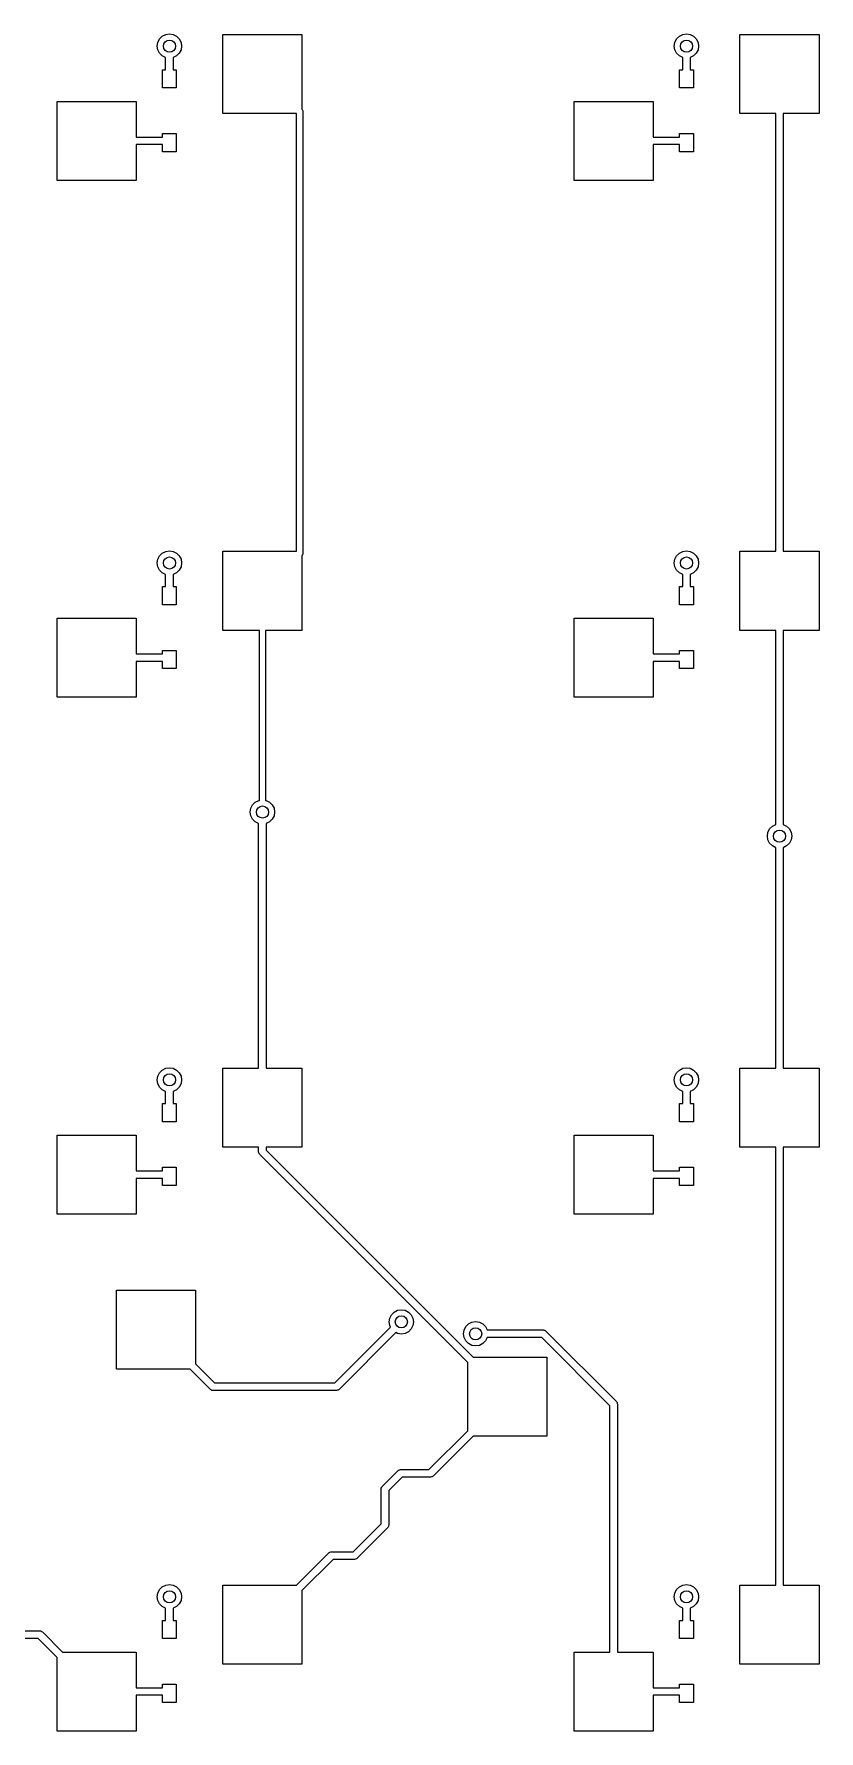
# Model space of a CAD drawing. Extents: x 3.08 to 10.86, y -3.21 to -0.59.
# Drawn here: x 7.326 to 8.343, y -3.214 to -1.016 of the extents above; entities that cross this region are included whole.
import ezdxf

# ---------------------------------------------------------------- set-up
doc = ezdxf.new("R2010")
doc.units = 0
doc.header["$MEASUREMENT"] = 0
doc.layers.add('BLACK', color=7, linetype='CONTINUOUS')

msp = doc.modelspace()

# ---------------------------------------------------------------- linework, layer by layer
at = {"layer": 'BLACK', "linetype": 'CONTINUOUS'}
for p, q in [((7.48589, -1.03182), (7.48666, -1.02696)), ((7.48666, -1.03669), (7.48589, -1.03182)), ((7.48666, -1.02696), (7.4889, -1.02257)), ((7.4889, -1.02257), (7.49238, -1.01908)), ((7.49238, -1.01908), (7.49677, -1.01685)), ((7.49677, -1.01685), (7.50164, -1.01608)), ((7.50164, -1.01608), (7.5065, -1.01685)), ((7.5065, -1.01685), (7.51089, -1.01908)), ((7.51089, -1.01908), (7.51438, -1.02257)), ((7.51438, -1.02257), (7.51661, -1.02696)), ((7.51661, -1.02696), (7.51738, -1.03182)), ((7.51738, -1.03182), (7.51661, -1.03669)), ((7.57086, -1.11909), (7.57086, -1.01673)), ((7.57086, -1.01673), (7.67322, -1.01673)), ((7.67322, -1.01673), (7.67322, -1.11365)), ((8.15518, -1.03182), (8.15595, -1.02696)), ((8.15595, -1.03669), (8.15518, -1.03182)), ((8.15595, -1.02696), (8.15819, -1.02257)), ((8.15819, -1.02257), (8.16167, -1.01908)), ((8.16167, -1.01908), (8.16606, -1.01685)), ((8.16606, -1.01685), (8.17093, -1.01608)), ((8.17093, -1.01608), (8.17579, -1.01685)), ((8.17579, -1.01685), (8.18018, -1.01908)), ((8.18018, -1.01908), (8.18367, -1.02257)), ((8.18367, -1.02257), (8.18591, -1.02696)), ((8.18591, -1.02696), (8.18668, -1.03182)), ((8.18668, -1.03182), (8.18591, -1.03669)), ((8.24015, -1.11909), (8.24015, -1.01673)), ((8.24015, -1.01673), (8.34252, -1.01673)), ((8.34252, -1.01673), (8.34252, -1.11909)), ((7.4889, -1.04108), (7.48666, -1.03669)), ((7.49238, -1.04456), (7.4889, -1.04108)), ((7.49672, -1.04677), (7.49238, -1.04456)), ((7.49672, -1.06234), (7.49672, -1.04677)), ((7.51089, -1.04456), (7.50656, -1.04677)), ((7.50656, -1.04677), (7.50656, -1.06234)), ((7.51438, -1.04108), (7.51089, -1.04456)), ((7.51661, -1.03669), (7.51438, -1.04108)), ((8.15819, -1.04108), (8.15595, -1.03669)), ((8.16167, -1.04456), (8.15819, -1.04108)), ((8.16601, -1.04677), (8.16167, -1.04456)), ((8.16601, -1.06234), (8.16601, -1.04677)), ((8.18018, -1.04456), (8.17585, -1.04677)), ((8.17585, -1.04677), (8.17585, -1.06234)), ((8.18367, -1.04108), (8.18018, -1.04456)), ((8.18591, -1.03669), (8.18367, -1.04108)), ((7.49278, -1.08596), (7.49278, -1.06234)), ((7.49278, -1.06234), (7.49672, -1.06234)), ((7.50656, -1.06234), (7.5105, -1.06234)), ((7.5105, -1.06234), (7.5105, -1.08596)), ((8.16207, -1.08596), (8.16207, -1.06234)), ((8.16207, -1.06234), (8.16601, -1.06234)), ((8.17585, -1.06234), (8.17979, -1.06234)), ((8.17979, -1.06234), (8.17979, -1.08596)), ((7.5105, -1.08596), (7.49278, -1.08596)), ((8.17979, -1.08596), (8.16207, -1.08596)), ((7.3563, -1.20571), (7.3563, -1.10335)), ((7.3563, -1.10335), (7.45866, -1.10335)), ((7.45866, -1.10335), (7.45866, -1.14961)), ((7.66632, -1.11909), (7.57086, -1.11909)), ((7.66632, -1.68602), (7.66632, -1.11909)), ((7.67322, -1.11365), (7.67344, -1.11381)), ((7.67344, -1.11381), (7.67372, -1.11469)), ((7.67372, -1.11469), (7.67414, -1.11551)), ((7.67414, -1.11551), (7.67409, -1.11582)), ((7.67409, -1.11582), (7.67419, -1.11612)), ((7.67419, -1.11612), (7.67419, -1.68899)), ((8.02559, -1.20571), (8.02559, -1.10335)), ((8.02559, -1.10335), (8.12795, -1.10335)), ((8.12795, -1.10335), (8.12795, -1.14961)), ((8.28641, -1.11909), (8.24015, -1.11909)), ((8.28641, -1.68602), (8.28641, -1.11909)), ((8.34252, -1.11909), (8.29626, -1.11909)), ((8.29626, -1.11909), (8.29626, -1.68602)), ((7.45866, -1.14961), (7.49278, -1.14961)), ((7.49278, -1.15945), (7.45866, -1.15945)), ((7.45866, -1.15945), (7.45866, -1.20571)), ((7.49278, -1.14961), (7.49278, -1.14501)), ((7.49278, -1.14501), (7.5105, -1.14501)), ((7.49278, -1.16863), (7.49278, -1.15945)), ((7.5105, -1.14501), (7.5105, -1.16863)), ((8.12795, -1.14961), (8.16207, -1.14961)), ((8.16207, -1.15945), (8.12795, -1.15945)), ((8.12795, -1.15945), (8.12795, -1.20571)), ((8.16207, -1.14961), (8.16207, -1.14501)), ((8.16207, -1.14501), (8.17979, -1.14501)), ((8.16207, -1.16863), (8.16207, -1.15945)), ((8.17979, -1.14501), (8.17979, -1.16863)), ((7.5105, -1.16863), (7.49278, -1.16863)), ((8.17979, -1.16863), (8.16207, -1.16863)), ((7.45866, -1.20571), (7.3563, -1.20571)), ((8.12795, -1.20571), (8.02559, -1.20571)), ((7.48666, -1.69625), (7.4889, -1.69186)), ((7.4889, -1.69186), (7.49238, -1.68837)), ((7.49238, -1.68837), (7.49677, -1.68614)), ((7.49677, -1.68614), (7.50164, -1.68537)), ((7.50164, -1.68537), (7.5065, -1.68614)), ((7.5065, -1.68614), (7.51089, -1.68837)), ((7.51089, -1.68837), (7.51438, -1.69186)), ((7.51438, -1.69186), (7.51661, -1.69625)), ((7.57086, -1.78839), (7.57086, -1.68602)), ((7.57086, -1.68602), (7.66632, -1.68602)), ((7.67344, -1.69131), (7.67322, -1.69146)), ((7.67322, -1.69146), (7.67322, -1.78839)), ((7.67372, -1.69043), (7.67344, -1.69131)), ((7.67414, -1.68961), (7.67372, -1.69043)), ((7.67419, -1.68899), (7.67409, -1.6893)), ((7.67409, -1.6893), (7.67414, -1.68961)), ((8.15595, -1.69625), (8.15819, -1.69186)), ((8.15819, -1.69186), (8.16167, -1.68837)), ((8.16167, -1.68837), (8.16606, -1.68614)), ((8.16606, -1.68614), (8.17093, -1.68537)), ((8.17093, -1.68537), (8.17579, -1.68614)), ((8.17579, -1.68614), (8.18018, -1.68837)), ((8.18018, -1.68837), (8.18367, -1.69186)), ((8.18367, -1.69186), (8.18591, -1.69625)), ((8.24015, -1.78839), (8.24015, -1.68602)), ((8.24015, -1.68602), (8.28641, -1.68602)), ((8.29626, -1.68602), (8.34252, -1.68602)), ((8.34252, -1.68602), (8.34252, -1.78839)), ((7.48589, -1.70111), (7.48666, -1.69625)), ((7.48666, -1.70598), (7.48589, -1.70111)), ((7.4889, -1.71037), (7.48666, -1.70598)), ((7.49238, -1.71386), (7.4889, -1.71037)), ((7.49672, -1.71606), (7.49238, -1.71386)), ((7.51089, -1.71386), (7.50656, -1.71606)), ((7.51438, -1.71037), (7.51089, -1.71386)), ((7.51661, -1.70598), (7.51438, -1.71037)), ((7.51661, -1.69625), (7.51738, -1.70111)), ((7.51738, -1.70111), (7.51661, -1.70598)), ((8.15518, -1.70111), (8.15595, -1.69625)), ((8.15595, -1.70598), (8.15518, -1.70111)), ((8.15819, -1.71037), (8.15595, -1.70598)), ((8.16167, -1.71386), (8.15819, -1.71037)), ((8.16601, -1.71606), (8.16167, -1.71386)), ((8.18018, -1.71386), (8.17585, -1.71606)), ((8.18367, -1.71037), (8.18018, -1.71386)), ((8.18591, -1.70598), (8.18367, -1.71037)), ((8.18591, -1.69625), (8.18668, -1.70111)), ((8.18668, -1.70111), (8.18591, -1.70598)), ((7.49278, -1.75525), (7.49278, -1.73163)), ((7.49278, -1.73163), (7.49672, -1.73163)), ((7.49672, -1.73163), (7.49672, -1.71606)), ((7.50656, -1.71606), (7.50656, -1.73163)), ((7.50656, -1.73163), (7.5105, -1.73163)), ((7.5105, -1.73163), (7.5105, -1.75525)), ((8.16207, -1.75525), (8.16207, -1.73163)), ((8.16207, -1.73163), (8.16601, -1.73163)), ((8.16601, -1.73163), (8.16601, -1.71606)), ((8.17585, -1.71606), (8.17585, -1.73163)), ((8.17585, -1.73163), (8.17979, -1.73163)), ((8.17979, -1.73163), (8.17979, -1.75525)), ((7.5105, -1.75525), (7.49278, -1.75525)), ((8.17979, -1.75525), (8.16207, -1.75525)), ((7.3563, -1.875), (7.3563, -1.77264)), ((7.3563, -1.77264), (7.45866, -1.77264)), ((7.45866, -1.77264), (7.45866, -1.8189)), ((8.02559, -1.875), (8.02559, -1.77264)), ((8.02559, -1.77264), (8.12795, -1.77264)), ((8.12795, -1.77264), (8.12795, -1.8189)), ((7.61811, -1.78839), (7.57086, -1.78839)), ((7.61811, -2.0085), (7.61811, -1.78839)), ((7.67322, -1.78839), (7.62598, -1.78839)), ((7.62598, -1.78839), (7.62598, -2.0085)), ((8.28641, -1.78839), (8.24015, -1.78839)), ((8.28641, -2.03984), (8.28641, -1.78839)), ((8.34252, -1.78839), (8.29626, -1.78839)), ((8.29626, -1.78839), (8.29626, -2.03984)), ((7.45866, -1.8189), (7.49278, -1.8189)), ((7.49278, -1.8189), (7.49278, -1.8143)), ((7.49278, -1.8143), (7.5105, -1.8143)), ((7.5105, -1.8143), (7.5105, -1.83793)), ((8.12795, -1.8189), (8.16207, -1.8189)), ((8.16207, -1.8189), (8.16207, -1.8143)), ((8.16207, -1.8143), (8.17979, -1.8143)), ((8.17979, -1.8143), (8.17979, -1.83793)), ((7.49278, -1.82874), (7.45866, -1.82874)), ((7.45866, -1.82874), (7.45866, -1.875)), ((7.49278, -1.83793), (7.49278, -1.82874)), ((7.5105, -1.83793), (7.49278, -1.83793)), ((8.16207, -1.82874), (8.12795, -1.82874)), ((8.12795, -1.82874), (8.12795, -1.875)), ((8.16207, -1.83793), (8.16207, -1.82874)), ((8.17979, -1.83793), (8.16207, -1.83793)), ((7.45866, -1.875), (7.3563, -1.875)), ((8.12795, -1.875), (8.02559, -1.875)), ((7.6063, -2.02362), (7.60707, -2.01876)), ((7.60707, -2.01876), (7.60931, -2.01437)), ((7.60931, -2.01437), (7.61279, -2.01088)), ((7.61279, -2.01088), (7.61718, -2.00864)), ((7.61718, -2.00864), (7.61811, -2.0085)), ((7.62598, -2.0085), (7.62691, -2.00864)), ((7.62691, -2.00864), (7.6313, -2.01088)), ((7.6313, -2.01088), (7.63479, -2.01437)), ((7.63479, -2.01437), (7.63702, -2.01876)), ((7.63702, -2.01876), (7.6378, -2.02362)), ((7.60707, -2.02849), (7.6063, -2.02362)), ((7.60931, -2.03288), (7.60707, -2.02849)), ((7.61279, -2.03636), (7.60931, -2.03288)), ((7.61712, -2.03857), (7.61279, -2.03636)), ((7.61712, -2.35531), (7.61712, -2.03857)), ((7.6313, -2.03636), (7.62696, -2.03857)), ((7.62696, -2.03857), (7.62696, -2.35531)), ((7.63479, -2.03288), (7.6313, -2.03636)), ((7.63702, -2.02849), (7.63479, -2.03288)), ((7.6378, -2.02362), (7.63702, -2.02849)), ((8.27859, -2.04553), (8.28208, -2.04205)), ((8.28208, -2.04205), (8.28641, -2.03984)), ((8.29626, -2.03984), (8.30059, -2.04205)), ((8.30059, -2.04205), (8.30407, -2.04553)), ((8.27559, -2.05479), (8.27636, -2.04992)), ((8.27636, -2.05966), (8.27559, -2.05479)), ((8.27636, -2.04992), (8.27859, -2.04553)), ((8.27859, -2.06405), (8.27636, -2.05966)), ((8.28208, -2.06753), (8.27859, -2.06405)), ((8.30407, -2.06405), (8.30059, -2.06753)), ((8.30407, -2.04553), (8.30631, -2.04992)), ((8.30631, -2.05966), (8.30407, -2.06405)), ((8.30631, -2.04992), (8.30708, -2.05479)), ((8.30708, -2.05479), (8.30631, -2.05966)), ((8.28641, -2.06974), (8.28208, -2.06753)), ((8.28641, -2.35531), (8.28641, -2.06974)), ((8.30059, -2.06753), (8.29626, -2.06974)), ((8.29626, -2.06974), (8.29626, -2.35531)), ((7.48589, -2.37041), (7.48666, -2.36554)), ((7.48666, -2.37527), (7.48589, -2.37041)), ((7.48666, -2.36554), (7.4889, -2.36115)), ((7.4889, -2.36115), (7.49238, -2.35767)), ((7.49238, -2.35767), (7.49677, -2.35543)), ((7.49677, -2.35543), (7.50164, -2.35466)), ((7.50164, -2.35466), (7.5065, -2.35543)), ((7.5065, -2.35543), (7.51089, -2.35767)), ((7.51089, -2.35767), (7.51438, -2.36115)), ((7.51438, -2.36115), (7.51661, -2.36554)), ((7.51661, -2.36554), (7.51738, -2.37041)), ((7.51738, -2.37041), (7.51661, -2.37527)), ((7.57086, -2.45768), (7.57086, -2.35531)), ((7.57086, -2.35531), (7.61712, -2.35531)), ((7.62696, -2.35531), (7.67322, -2.35531)), ((7.67322, -2.35531), (7.67322, -2.45768)), ((8.15518, -2.37041), (8.15595, -2.36554)), ((8.15595, -2.37527), (8.15518, -2.37041)), ((8.15595, -2.36554), (8.15819, -2.36115)), ((8.15819, -2.36115), (8.16167, -2.35767)), ((8.16167, -2.35767), (8.16606, -2.35543)), ((8.16606, -2.35543), (8.17093, -2.35466)), ((8.17093, -2.35466), (8.17579, -2.35543)), ((8.17579, -2.35543), (8.18018, -2.35767)), ((8.18018, -2.35767), (8.18367, -2.36115)), ((8.18367, -2.36115), (8.18591, -2.36554)), ((8.18591, -2.36554), (8.18668, -2.37041)), ((8.18668, -2.37041), (8.18591, -2.37527)), ((8.24015, -2.45768), (8.24015, -2.35531)), ((8.24015, -2.35531), (8.28641, -2.35531)), ((8.29626, -2.35531), (8.34252, -2.35531)), ((8.34252, -2.35531), (8.34252, -2.45768)), ((7.4889, -2.37966), (7.48666, -2.37527)), ((7.49238, -2.38315), (7.4889, -2.37966)), ((7.49672, -2.38536), (7.49238, -2.38315)), ((7.49672, -2.40092), (7.49672, -2.38536)), ((7.51089, -2.38315), (7.50656, -2.38536)), ((7.50656, -2.38536), (7.50656, -2.40092)), ((7.51438, -2.37966), (7.51089, -2.38315)), ((7.51661, -2.37527), (7.51438, -2.37966)), ((8.15819, -2.37966), (8.15595, -2.37527)), ((8.16167, -2.38315), (8.15819, -2.37966)), ((8.16601, -2.38536), (8.16167, -2.38315)), ((8.16601, -2.40092), (8.16601, -2.38536)), ((8.18018, -2.38315), (8.17585, -2.38536)), ((8.17585, -2.38536), (8.17585, -2.40092)), ((8.18367, -2.37966), (8.18018, -2.38315)), ((8.18591, -2.37527), (8.18367, -2.37966)), ((7.49278, -2.42454), (7.49278, -2.40092)), ((7.49278, -2.40092), (7.49672, -2.40092)), ((7.50656, -2.40092), (7.5105, -2.40092)), ((7.5105, -2.40092), (7.5105, -2.42454)), ((8.16207, -2.42454), (8.16207, -2.40092)), ((8.16207, -2.40092), (8.16601, -2.40092)), ((8.17585, -2.40092), (8.17979, -2.40092)), ((8.17979, -2.40092), (8.17979, -2.42454)), ((7.5105, -2.42454), (7.49278, -2.42454)), ((8.17979, -2.42454), (8.16207, -2.42454)), ((7.3563, -2.54429), (7.3563, -2.44193)), ((7.3563, -2.44193), (7.45866, -2.44193)), ((7.45866, -2.44193), (7.45866, -2.48819)), ((7.61712, -2.45768), (7.57086, -2.45768)), ((7.61712, -2.46358), (7.61712, -2.45768)), ((7.67322, -2.45768), (7.62696, -2.45768)), ((7.62696, -2.45768), (7.62696, -2.46154)), ((8.02559, -2.54429), (8.02559, -2.44193)), ((8.02559, -2.44193), (8.12795, -2.44193)), ((8.12795, -2.44193), (8.12795, -2.48819)), ((8.28641, -2.45768), (8.24015, -2.45768)), ((8.28641, -3.0246), (8.28641, -2.45768)), ((8.34252, -2.45768), (8.29626, -2.45768)), ((8.29626, -2.45768), (8.29626, -3.0246)), ((7.61746, -2.46474), (7.61712, -2.46358)), ((7.61772, -2.46593), (7.61746, -2.46474)), ((7.61787, -2.46613), (7.61772, -2.46593)), ((7.6179, -2.46624), (7.61787, -2.46613)), ((7.61804, -2.46636), (7.6179, -2.46624)), ((7.61856, -2.46706), (7.61804, -2.46636)), ((7.88779, -2.73629), (7.61856, -2.46706)), ((7.62696, -2.46154), (7.89475, -2.72933)), ((7.45866, -2.48819), (7.49278, -2.48819)), ((7.49278, -2.49803), (7.45866, -2.49803)), ((7.45866, -2.49803), (7.45866, -2.54429)), ((7.49278, -2.48819), (7.49278, -2.48359)), ((7.49278, -2.48359), (7.5105, -2.48359)), ((7.49278, -2.50722), (7.49278, -2.49803)), ((7.5105, -2.48359), (7.5105, -2.50722)), ((8.12795, -2.48819), (8.16207, -2.48819)), ((8.16207, -2.49803), (8.12795, -2.49803)), ((8.12795, -2.49803), (8.12795, -2.54429)), ((8.16207, -2.48819), (8.16207, -2.48359)), ((8.16207, -2.48359), (8.17979, -2.48359)), ((8.16207, -2.50722), (8.16207, -2.49803)), ((8.17979, -2.48359), (8.17979, -2.50722)), ((7.5105, -2.50722), (7.49278, -2.50722)), ((8.17979, -2.50722), (8.16207, -2.50722)), ((7.45866, -2.54429), (7.3563, -2.54429)), ((8.12795, -2.54429), (8.02559, -2.54429)), ((7.43307, -2.74508), (7.43307, -2.64272)), ((7.43307, -2.64272), (7.53543, -2.64272)), ((7.53543, -2.64272), (7.53543, -2.73812)), ((7.78609, -2.68372), (7.78686, -2.67885)), ((7.78686, -2.67885), (7.7891, -2.67446)), ((7.7891, -2.67446), (7.79259, -2.67098)), ((7.79259, -2.67098), (7.79698, -2.66874)), ((7.79698, -2.66874), (7.80184, -2.66797)), ((7.80184, -2.66797), (7.80671, -2.66874)), ((7.80671, -2.66874), (7.8111, -2.67098)), ((7.8111, -2.67098), (7.81458, -2.67446)), ((7.81458, -2.67446), (7.81682, -2.67885)), ((7.81682, -2.67885), (7.81759, -2.68372)), ((7.71582, -2.76278), (7.78793, -2.69067)), ((7.79489, -2.69763), (7.72134, -2.77118)), ((7.78686, -2.68858), (7.78609, -2.68372)), ((7.78793, -2.69067), (7.78686, -2.68858)), ((7.79698, -2.6987), (7.79489, -2.69763)), ((7.80184, -2.69947), (7.79698, -2.6987)), ((7.80671, -2.6987), (7.80184, -2.69947)), ((7.8111, -2.69646), (7.80671, -2.6987)), ((7.81458, -2.69297), (7.8111, -2.69646)), ((7.81682, -2.68858), (7.81458, -2.69297)), ((7.81759, -2.68372), (7.81682, -2.68858)), ((7.88221, -2.69915), (7.88298, -2.69429)), ((7.88298, -2.70402), (7.88221, -2.69915)), ((7.88298, -2.69429), (7.88521, -2.6899)), ((7.88521, -2.6899), (7.8887, -2.68641)), ((7.8887, -2.68641), (7.89309, -2.68418)), ((7.89309, -2.68418), (7.89795, -2.68341)), ((7.89795, -2.68341), (7.90282, -2.68418)), ((7.90282, -2.68418), (7.90721, -2.68641)), ((7.90721, -2.68641), (7.91069, -2.6899)), ((7.91069, -2.6899), (7.9129, -2.69423)), ((7.9129, -2.69423), (7.98553, -2.69423)), ((7.98553, -2.69423), (7.9864, -2.69436)), ((7.9864, -2.69436), (7.98658, -2.69435)), ((7.98658, -2.69435), (7.98668, -2.6944)), ((7.98668, -2.6944), (7.98693, -2.69443)), ((7.98693, -2.69443), (7.98795, -2.69509)), ((7.98795, -2.69509), (7.98901, -2.69567)), ((7.98901, -2.69567), (8.08025, -2.78691)), ((7.88521, -2.70841), (7.88298, -2.70402)), ((7.8887, -2.71189), (7.88521, -2.70841)), ((7.89309, -2.71413), (7.8887, -2.71189)), ((7.89795, -2.7149), (7.89309, -2.71413)), ((7.90282, -2.71413), (7.89795, -2.7149)), ((7.90721, -2.71189), (7.90282, -2.71413)), ((7.91069, -2.70841), (7.90721, -2.71189)), ((7.9129, -2.70407), (7.91069, -2.70841)), ((7.98349, -2.70407), (7.9129, -2.70407)), ((8.07185, -2.79243), (7.98349, -2.70407)), ((7.52847, -2.74508), (7.43307, -2.74508)), ((7.55457, -2.77118), (7.52847, -2.74508)), ((7.53543, -2.73812), (7.56009, -2.76278)), ((7.88779, -2.82473), (7.88779, -2.73629)), ((7.89475, -2.72933), (7.99015, -2.72933)), ((7.99015, -2.72933), (7.99015, -2.83169)), ((7.56009, -2.76278), (7.71582, -2.76278)), ((7.55563, -2.77176), (7.55457, -2.77118)), ((7.55665, -2.77241), (7.55563, -2.77176)), ((7.5569, -2.77245), (7.55665, -2.77241)), ((7.557, -2.7725), (7.5569, -2.77245)), ((7.55718, -2.77249), (7.557, -2.7725)), ((7.55805, -2.77262), (7.55718, -2.77249)), ((7.71786, -2.77262), (7.55805, -2.77262)), ((7.71903, -2.77228), (7.71786, -2.77262)), ((7.72021, -2.77202), (7.71903, -2.77228)), ((7.72042, -2.77187), (7.72021, -2.77202)), ((7.72052, -2.77184), (7.72042, -2.77187)), ((7.72064, -2.7717), (7.72052, -2.77184)), ((7.72134, -2.77118), (7.72064, -2.7717)), ((8.08025, -2.78691), (8.08077, -2.78761)), ((8.08077, -2.78761), (8.08091, -2.78773)), ((8.08091, -2.78773), (8.08094, -2.78784)), ((8.08094, -2.78784), (8.08109, -2.78804)), ((8.08109, -2.78804), (8.08135, -2.78923)), ((8.08135, -2.78923), (8.08169, -2.79039)), ((8.08169, -2.79039), (8.08169, -3.11122)), ((8.07185, -3.11122), (8.07185, -2.79243)), ((7.83754, -2.87498), (7.88779, -2.82473)), ((7.89475, -2.83169), (7.84306, -2.88338)), ((7.99015, -2.83169), (7.89475, -2.83169)), ((7.77703, -2.89678), (7.79739, -2.87642)), ((7.79739, -2.87642), (7.79809, -2.8759)), ((7.79809, -2.8759), (7.79821, -2.87576)), ((7.79821, -2.87576), (7.79831, -2.87573)), ((7.79831, -2.87573), (7.79852, -2.87558)), ((7.79852, -2.87558), (7.7997, -2.87532)), ((7.7997, -2.87532), (7.80087, -2.87498)), ((7.80087, -2.87498), (7.83754, -2.87498)), ((7.77559, -2.90026), (7.77571, -2.89939)), ((7.77559, -2.94513), (7.77559, -2.90026)), ((7.7757, -2.89921), (7.77575, -2.89912)), ((7.77571, -2.89939), (7.7757, -2.89921)), ((7.77575, -2.89912), (7.77579, -2.89886)), ((7.77579, -2.89886), (7.77645, -2.89785)), ((7.77645, -2.89785), (7.77703, -2.89678)), ((7.8029, -2.88482), (7.78543, -2.9023)), ((7.83958, -2.88482), (7.8029, -2.88482)), ((7.84074, -2.88448), (7.83958, -2.88482)), ((7.84193, -2.88423), (7.84074, -2.88448)), ((7.84213, -2.88408), (7.84193, -2.88423)), ((7.84224, -2.88404), (7.84213, -2.88408)), ((7.84236, -2.88391), (7.84224, -2.88404)), ((7.84306, -2.88338), (7.84236, -2.88391)), ((7.78543, -2.9023), (7.78543, -2.94716)), ((7.73933, -2.98138), (7.77559, -2.94513)), ((7.78399, -2.95064), (7.74485, -2.98978)), ((7.78457, -2.94958), (7.78399, -2.95064)), ((7.78523, -2.94856), (7.78457, -2.94958)), ((7.78526, -2.94831), (7.78523, -2.94856)), ((7.78532, -2.94821), (7.78526, -2.94831)), ((7.78543, -2.94716), (7.7853, -2.94803)), ((7.7853, -2.94803), (7.78532, -2.94821)), ((7.66626, -3.0246), (7.70805, -2.98282)), ((7.70805, -2.98282), (7.70875, -2.9823)), ((7.70875, -2.9823), (7.70887, -2.98216)), ((7.70887, -2.98216), (7.70897, -2.98213)), ((7.70897, -2.98213), (7.70918, -2.98198)), ((7.70918, -2.98198), (7.71036, -2.98172)), ((7.71036, -2.98172), (7.71153, -2.98138)), ((7.71153, -2.98138), (7.73933, -2.98138)), ((7.71356, -2.99123), (7.67322, -3.03156)), ((7.74137, -2.99123), (7.71356, -2.99123)), ((7.74253, -2.99088), (7.74137, -2.99123)), ((7.74372, -2.99063), (7.74253, -2.99088)), ((7.74392, -2.99048), (7.74372, -2.99063)), ((7.74403, -2.99045), (7.74392, -2.99048)), ((7.74415, -2.99031), (7.74403, -2.99045)), ((7.74485, -2.98978), (7.74415, -2.99031)), ((7.48666, -3.03483), (7.4889, -3.03044)), ((7.4889, -3.03044), (7.49238, -3.02696)), ((7.49238, -3.02696), (7.49677, -3.02472)), ((7.49677, -3.02472), (7.50164, -3.02395)), ((7.50164, -3.02395), (7.5065, -3.02472)), ((7.5065, -3.02472), (7.51089, -3.02696)), ((7.51089, -3.02696), (7.51438, -3.03044)), ((7.51438, -3.03044), (7.51661, -3.03483)), ((7.57086, -3.12697), (7.57086, -3.0246)), ((7.57086, -3.0246), (7.66626, -3.0246)), ((7.67322, -3.03156), (7.67322, -3.12697)), ((8.15595, -3.03483), (8.15819, -3.03044)), ((8.15819, -3.03044), (8.16167, -3.02696)), ((8.16167, -3.02696), (8.16606, -3.02472)), ((8.16606, -3.02472), (8.17093, -3.02395)), ((8.17093, -3.02395), (8.17579, -3.02472)), ((8.17579, -3.02472), (8.18018, -3.02696)), ((8.18018, -3.02696), (8.18367, -3.03044)), ((8.18367, -3.03044), (8.18591, -3.03483)), ((8.24015, -3.12697), (8.24015, -3.0246)), ((8.24015, -3.0246), (8.28641, -3.0246)), ((8.29626, -3.0246), (8.34252, -3.0246)), ((8.34252, -3.0246), (8.34252, -3.12697)), ((7.48589, -3.0397), (7.48666, -3.03483)), ((7.48666, -3.04456), (7.48589, -3.0397)), ((7.4889, -3.04895), (7.48666, -3.04456)), ((7.49238, -3.05244), (7.4889, -3.04895)), ((7.49672, -3.05465), (7.49238, -3.05244)), ((7.51089, -3.05244), (7.50656, -3.05465)), ((7.51438, -3.04895), (7.51089, -3.05244)), ((7.51661, -3.04456), (7.51438, -3.04895)), ((7.51661, -3.03483), (7.51738, -3.0397)), ((7.51738, -3.0397), (7.51661, -3.04456)), ((8.15518, -3.0397), (8.15595, -3.03483)), ((8.15595, -3.04456), (8.15518, -3.0397)), ((8.15819, -3.04895), (8.15595, -3.04456)), ((8.16167, -3.05244), (8.15819, -3.04895)), ((8.16601, -3.05465), (8.16167, -3.05244)), ((8.18018, -3.05244), (8.17585, -3.05465)), ((8.18367, -3.04895), (8.18018, -3.05244)), ((8.18591, -3.04456), (8.18367, -3.04895)), ((8.18591, -3.03483), (8.18668, -3.0397)), ((8.18668, -3.0397), (8.18591, -3.04456)), ((7.49278, -3.09383), (7.49278, -3.07021)), ((7.49278, -3.07021), (7.49672, -3.07021)), ((7.49672, -3.07021), (7.49672, -3.05465)), ((7.50656, -3.05465), (7.50656, -3.07021)), ((7.50656, -3.07021), (7.5105, -3.07021)), ((7.5105, -3.07021), (7.5105, -3.09383)), ((8.16207, -3.09383), (8.16207, -3.07021)), ((8.16207, -3.07021), (8.16601, -3.07021)), ((8.16601, -3.07021), (8.16601, -3.05465)), ((8.17585, -3.05465), (8.17585, -3.07021)), ((8.17585, -3.07021), (8.17979, -3.07021)), ((8.17979, -3.07021), (8.17979, -3.09383)), ((7.24797, -3.08368), (7.33368, -3.08368)), ((7.33164, -3.09352), (7.25001, -3.09352)), ((7.3563, -3.11818), (7.33164, -3.09352)), ((7.33368, -3.08368), (7.33454, -3.0838)), ((7.33454, -3.0838), (7.33473, -3.08379)), ((7.33473, -3.08379), (7.33482, -3.08385)), ((7.33482, -3.08385), (7.33507, -3.08388)), ((7.33507, -3.08388), (7.33609, -3.08454)), ((7.33609, -3.08454), (7.33716, -3.08512)), ((7.33716, -3.08512), (7.36326, -3.11122)), ((7.5105, -3.09383), (7.49278, -3.09383)), ((8.17979, -3.09383), (8.16207, -3.09383)), ((7.3563, -3.21358), (7.3563, -3.11818)), ((7.36326, -3.11122), (7.45866, -3.11122)), ((7.45866, -3.11122), (7.45866, -3.15748)), ((8.02559, -3.21358), (8.02559, -3.11122)), ((8.02559, -3.11122), (8.07185, -3.11122)), ((8.08169, -3.11122), (8.12795, -3.11122)), ((8.12795, -3.11122), (8.12795, -3.15748)), ((7.67322, -3.12697), (7.57086, -3.12697)), ((8.34252, -3.12697), (8.24015, -3.12697)), ((7.45866, -3.15748), (7.49278, -3.15748)), ((7.49278, -3.15748), (7.49278, -3.15289)), ((7.49278, -3.15289), (7.5105, -3.15289)), ((7.5105, -3.15289), (7.5105, -3.17651)), ((8.12795, -3.15748), (8.16207, -3.15748)), ((8.16207, -3.15748), (8.16207, -3.15289)), ((8.16207, -3.15289), (8.17979, -3.15289)), ((8.17979, -3.15289), (8.17979, -3.17651)), ((7.49278, -3.16732), (7.45866, -3.16732)), ((7.45866, -3.16732), (7.45866, -3.21358)), ((7.49278, -3.17651), (7.49278, -3.16732)), ((7.5105, -3.17651), (7.49278, -3.17651)), ((8.16207, -3.16732), (8.12795, -3.16732)), ((8.12795, -3.16732), (8.12795, -3.21358)), ((8.16207, -3.17651), (8.16207, -3.16732)), ((8.17979, -3.17651), (8.16207, -3.17651)), ((7.45866, -3.21358), (7.3563, -3.21358)), ((8.12795, -3.21358), (8.02559, -3.21358))]:
    msp.add_line(p, q, dxfattribs=at)
at = {"layer": 'BLACK'}
for centre in [(7.50164, -1.03182), (8.17093, -1.03182), (7.50164, -1.70111), (8.17093, -1.70111), (7.62205, -2.02362), (8.29133, -2.05479), (7.50164, -2.37041), (8.17093, -2.37041), (7.80184, -2.68372), (7.89795, -2.69915), (7.50164, -3.0397), (8.17093, -3.0397)]:
    msp.add_circle(centre, 0.007874, dxfattribs=at)

doc.saveas('drawing.dxf')
